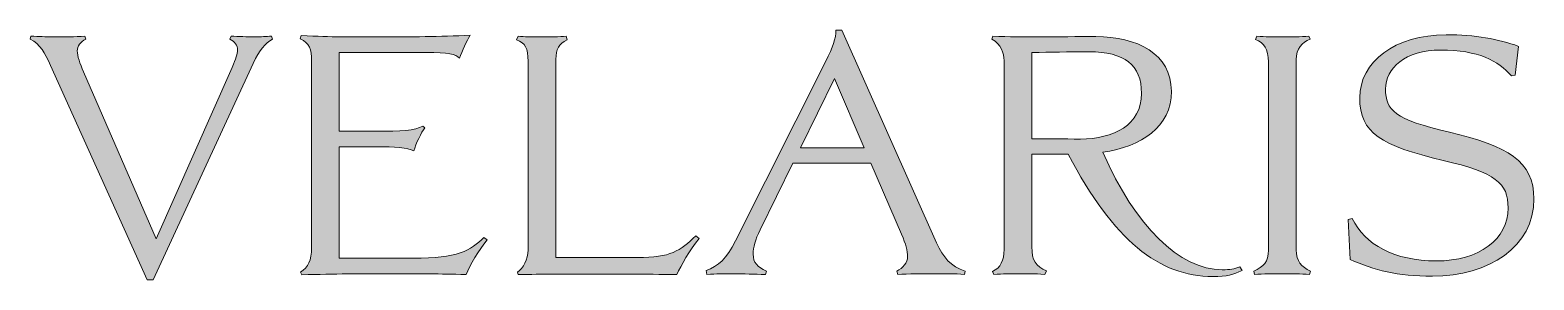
# Model space of a CAD drawing. Header units: millimetres. Extents: x 24.4 to 52.6, y -26.4 to -21.7.
import ezdxf

# ---------------------------------------------------------------- set-up
doc = ezdxf.new("R2010")
doc.units = ezdxf.units.MM
doc.header["$MEASUREMENT"] = 0
doc.layers.add('Layer 1', color=7, linetype='Continuous', lineweight=0)

msp = doc.modelspace()

# ---------------------------------------------------------------- hatches: boundary and pattern name
at = {"layer": 'Layer 1', "transparency": 33554687}
h = msp.add_hatch(color=250, dxfattribs=at)
h.dxf.hatch_style = 2
edge = h.paths.add_edge_path()
edge.add_spline(control_points=[(28.61, -22.355), (28.61, -22.355), (26.736, -26.407), (26.736, -26.407), (26.736, -26.407), (26.628, -26.407), (26.628, -26.407), (26.628, -26.407), (24.817, -22.393), (24.817, -22.393), (24.71, -22.152), (24.633, -21.999), (24.436, -21.904), (24.436, -21.904), (24.449, -21.847), (24.449, -21.847), (24.621, -21.853), (24.703, -21.859), (24.881, -21.859), (25.072, -21.859), (25.275, -21.859), (25.459, -21.847), (25.459, -21.847), (25.478, -21.904), (25.478, -21.904), (25.376, -21.948), (25.319, -22.037), (25.319, -22.12), (25.319, -22.215), (25.37, -22.361), (25.434, -22.514), (25.434, -22.514), (26.793, -25.639), (26.793, -25.639), (26.793, -25.639), (28.216, -22.431), (28.216, -22.431), (28.286, -22.266), (28.317, -22.177), (28.317, -22.101), (28.317, -22.024), (28.267, -21.948), (28.171, -21.904), (28.171, -21.904), (28.197, -21.847), (28.197, -21.847), (28.336, -21.853), (28.489, -21.859), (28.648, -21.859), (28.756, -21.859), (28.851, -21.853), (28.953, -21.847), (28.953, -21.847), (28.972, -21.904), (28.972, -21.904), (28.832, -21.98), (28.724, -22.101), (28.61, -22.355)], knot_values=[0, 0, 0, 0, 1, 1, 1, 2, 2, 2, 3, 3, 3, 4, 4, 4, 5, 5, 5, 6, 6, 6, 7, 7, 7, 8, 8, 8, 9, 9, 9, 10, 10, 10, 11, 11, 11, 12, 12, 12, 13, 13, 13, 14, 14, 14, 15, 15, 15, 16, 16, 16, 17, 17, 17, 18, 18, 18, 19, 19, 19, 19], degree=3, periodic=0)
h = msp.add_hatch(color=250, dxfattribs=at)
h.dxf.hatch_style = 2
edge = h.paths.add_edge_path()
edge.add_spline(control_points=[(32.591, -26.306), (32.064, -26.293), (31.759, -26.293), (31.232, -26.293), (30.59, -26.293), (30.158, -26.293), (29.523, -26.312), (29.523, -26.312), (29.497, -26.261), (29.497, -26.261), (29.643, -26.172), (29.701, -26.039), (29.701, -25.804), (29.701, -25.804), (29.701, -22.31), (29.701, -22.31), (29.701, -22.094), (29.663, -21.974), (29.491, -21.898), (29.491, -21.898), (29.51, -21.834), (29.51, -21.834), (30.133, -21.866), (30.361, -21.859), (30.984, -21.859), (31.555, -21.859), (32.095, -21.859), (32.667, -21.828), (32.604, -21.936), (32.514, -22.126), (32.47, -22.259), (32.4, -22.183), (32.26, -22.152), (31.847, -22.152), (31.847, -22.152), (30.221, -22.152), (30.221, -22.152), (30.221, -22.152), (30.221, -23.625), (30.221, -23.625), (30.221, -23.625), (30.914, -23.625), (30.914, -23.625), (31.378, -23.625), (31.638, -23.613), (31.784, -23.53), (31.784, -23.53), (31.822, -23.562), (31.822, -23.562), (31.752, -23.644), (31.657, -23.86), (31.613, -23.994), (31.498, -23.93), (31.257, -23.917), (30.914, -23.917), (30.914, -23.917), (30.221, -23.917), (30.221, -23.917), (30.221, -23.917), (30.221, -26.001), (30.221, -26.001), (30.221, -26.001), (31.606, -26.001), (31.606, -26.001), (32.432, -26.001), (32.68, -25.861), (32.927, -25.613), (32.927, -25.613), (32.985, -25.658), (32.985, -25.658), (32.826, -25.855), (32.667, -26.128), (32.591, -26.306)], knot_values=[0, 0, 0, 0, 1, 1, 1, 2, 2, 2, 3, 3, 3, 4, 4, 4, 5, 5, 5, 6, 6, 6, 7, 7, 7, 8, 8, 8, 9, 9, 9, 10, 10, 10, 11, 11, 11, 12, 12, 12, 13, 13, 13, 14, 14, 14, 15, 15, 15, 16, 16, 16, 17, 17, 17, 18, 18, 18, 19, 19, 19, 20, 20, 20, 21, 21, 21, 22, 22, 22, 23, 23, 23, 24, 24, 24, 24], degree=3, periodic=0)
h = msp.add_hatch(color=250, dxfattribs=at)
h.dxf.hatch_style = 2
edge = h.paths.add_edge_path()
edge.add_spline(control_points=[(36.534, -26.306), (35.886, -26.299), (35.518, -26.299), (34.87, -26.299), (34.362, -26.299), (34.05, -26.299), (33.568, -26.306), (33.568, -26.306), (33.555, -26.261), (33.555, -26.261), (33.663, -26.191), (33.752, -26.026), (33.752, -25.842), (33.752, -25.842), (33.752, -22.317), (33.752, -22.317), (33.752, -22.069), (33.701, -21.974), (33.536, -21.916), (33.536, -21.916), (33.568, -21.847), (33.568, -21.847), (33.682, -21.859), (33.822, -21.859), (33.981, -21.859), (34.139, -21.859), (34.349, -21.859), (34.463, -21.847), (34.463, -21.847), (34.482, -21.916), (34.482, -21.916), (34.33, -21.986), (34.273, -22.094), (34.273, -22.279), (34.273, -22.279), (34.273, -25.988), (34.273, -25.988), (34.273, -25.988), (35.797, -25.988), (35.797, -25.988), (36.42, -25.988), (36.598, -25.867), (36.89, -25.582), (36.89, -25.582), (36.953, -25.632), (36.953, -25.632), (36.775, -25.848), (36.61, -26.147), (36.534, -26.306)], knot_values=[0, 0, 0, 0, 1, 1, 1, 2, 2, 2, 3, 3, 3, 4, 4, 4, 5, 5, 5, 6, 6, 6, 7, 7, 7, 8, 8, 8, 9, 9, 9, 10, 10, 10, 11, 11, 11, 12, 12, 12, 13, 13, 13, 14, 14, 14, 15, 15, 15, 16, 16, 16, 16], degree=3, periodic=0)
h = msp.add_hatch(color=250, dxfattribs=at)
h.dxf.hatch_style = 2
edge = h.paths.add_edge_path()
edge.add_spline(control_points=[(39.486, -22.641), (39.486, -22.641), (38.845, -23.937), (38.845, -23.937), (38.845, -23.937), (40.039, -23.937), (40.039, -23.937), (40.039, -23.937), (39.486, -22.641), (39.486, -22.641)], knot_values=[0, 0, 0, 0, 1, 1, 1, 2, 2, 2, 3, 3, 3, 3], degree=3, periodic=0)
edge = h.paths.add_edge_path()
edge.add_spline(control_points=[(41.913, -26.306), (41.729, -26.287), (41.57, -26.293), (41.335, -26.293), (41.119, -26.293), (40.871, -26.293), (40.668, -26.306), (40.668, -26.306), (40.649, -26.242), (40.649, -26.242), (40.763, -26.191), (40.852, -26.077), (40.852, -25.975), (40.852, -25.861), (40.82, -25.74), (40.738, -25.55), (40.738, -25.55), (40.166, -24.222), (40.166, -24.222), (40.166, -24.222), (38.705, -24.222), (38.705, -24.222), (38.705, -24.222), (38.095, -25.467), (38.095, -25.467), (38, -25.664), (37.962, -25.791), (37.962, -25.925), (37.962, -26.096), (38.045, -26.153), (38.21, -26.242), (38.21, -26.242), (38.191, -26.306), (38.191, -26.306), (37.975, -26.299), (37.797, -26.293), (37.581, -26.293), (37.39, -26.293), (37.282, -26.293), (37.098, -26.306), (37.098, -26.306), (37.085, -26.229), (37.085, -26.229), (37.308, -26.153), (37.466, -26.007), (37.632, -25.677), (37.632, -25.677), (39.321, -22.317), (39.321, -22.317), (39.455, -22.05), (39.512, -21.885), (39.512, -21.732), (39.512, -21.732), (39.62, -21.732), (39.62, -21.732), (39.62, -21.732), (41.392, -25.715), (41.392, -25.715), (41.513, -25.988), (41.665, -26.153), (41.926, -26.242), (41.926, -26.242), (41.913, -26.306), (41.913, -26.306)], knot_values=[0, 0, 0, 0, 1, 1, 1, 2, 2, 2, 3, 3, 3, 4, 4, 4, 5, 5, 5, 6, 6, 6, 7, 7, 7, 8, 8, 8, 9, 9, 9, 10, 10, 10, 11, 11, 11, 12, 12, 12, 13, 13, 13, 14, 14, 14, 15, 15, 15, 16, 16, 16, 17, 17, 17, 18, 18, 18, 19, 19, 19, 20, 20, 20, 21, 21, 21, 21], degree=3, periodic=0)
h = msp.add_hatch(color=250, dxfattribs=at)
h.dxf.hatch_style = 2
edge = h.paths.add_edge_path()
edge.add_spline(control_points=[(44.243, -22.139), (43.836, -22.139), (43.544, -22.145), (43.175, -22.152), (43.175, -22.152), (43.175, -23.765), (43.175, -23.765), (43.48, -23.765), (43.766, -23.771), (44.084, -23.771), (44.706, -23.771), (45.227, -23.505), (45.227, -22.92), (45.227, -22.38), (44.909, -22.139), (44.243, -22.139)], knot_values=[0, 0, 0, 0, 1, 1, 1, 2, 2, 2, 3, 3, 3, 4, 4, 4, 5, 5, 5, 5], degree=3, periodic=0)
edge = h.paths.add_edge_path()
edge.add_spline(control_points=[(46.561, -26.344), (45.557, -26.344), (44.706, -25.67), (43.855, -24.057), (43.582, -24.057), (43.385, -24.057), (43.175, -24.057), (43.175, -24.057), (43.175, -25.785), (43.175, -25.785), (43.175, -26.045), (43.252, -26.153), (43.449, -26.236), (43.449, -26.236), (43.417, -26.306), (43.417, -26.306), (43.214, -26.287), (43.112, -26.293), (42.934, -26.293), (42.756, -26.293), (42.648, -26.293), (42.464, -26.306), (42.464, -26.306), (42.439, -26.249), (42.439, -26.249), (42.591, -26.179), (42.655, -26.045), (42.655, -25.836), (42.655, -25.836), (42.655, -22.304), (42.655, -22.304), (42.655, -22.164), (42.604, -21.999), (42.426, -21.904), (42.426, -21.904), (42.445, -21.847), (42.445, -21.847), (42.763, -21.859), (43.004, -21.859), (43.322, -21.859), (43.658, -21.859), (44.039, -21.853), (44.37, -21.853), (45.145, -21.853), (45.786, -22.177), (45.786, -22.876), (45.786, -23.549), (45.227, -23.911), (44.503, -24.019), (45.119, -25.41), (45.932, -26.217), (46.739, -26.217), (46.879, -26.217), (46.968, -26.204), (47.069, -26.16), (47.069, -26.16), (47.107, -26.229), (47.107, -26.229), (46.955, -26.306), (46.821, -26.344), (46.561, -26.344)], knot_values=[0, 0, 0, 0, 1, 1, 1, 2, 2, 2, 3, 3, 3, 4, 4, 4, 5, 5, 5, 6, 6, 6, 7, 7, 7, 8, 8, 8, 9, 9, 9, 10, 10, 10, 11, 11, 11, 12, 12, 12, 13, 13, 13, 14, 14, 14, 15, 15, 15, 16, 16, 16, 17, 17, 17, 18, 18, 18, 19, 19, 19, 20, 20, 20, 20], degree=3, periodic=0)
h = msp.add_hatch(color=250, dxfattribs=at)
h.dxf.hatch_style = 2
edge = h.paths.add_edge_path()
edge.add_spline(control_points=[(48.37, -26.306), (48.211, -26.293), (48.027, -26.293), (47.868, -26.293), (47.684, -26.293), (47.506, -26.293), (47.341, -26.306), (47.341, -26.306), (47.328, -26.242), (47.328, -26.242), (47.512, -26.16), (47.601, -26.071), (47.601, -25.848), (47.601, -25.848), (47.601, -22.329), (47.601, -22.329), (47.601, -22.082), (47.525, -21.974), (47.36, -21.91), (47.36, -21.91), (47.385, -21.847), (47.385, -21.847), (47.544, -21.859), (47.696, -21.859), (47.855, -21.859), (48.014, -21.859), (48.211, -21.859), (48.357, -21.847), (48.357, -21.847), (48.382, -21.904), (48.382, -21.904), (48.224, -21.967), (48.122, -22.082), (48.122, -22.285), (48.122, -22.285), (48.122, -25.842), (48.122, -25.842), (48.122, -26.064), (48.217, -26.16), (48.389, -26.242), (48.389, -26.242), (48.37, -26.306), (48.37, -26.306)], knot_values=[0, 0, 0, 0, 1, 1, 1, 2, 2, 2, 3, 3, 3, 4, 4, 4, 5, 5, 5, 6, 6, 6, 7, 7, 7, 8, 8, 8, 9, 9, 9, 10, 10, 10, 11, 11, 11, 12, 12, 12, 13, 13, 13, 14, 14, 14, 14], degree=3, periodic=0)
h = msp.add_hatch(color=250, dxfattribs=at)
h.dxf.hatch_style = 2
edge = h.paths.add_edge_path()
edge.add_spline(control_points=[(50.668, -26.337), (50.014, -26.337), (49.576, -26.223), (49.131, -26.026), (49.131, -26.026), (49.093, -25.277), (49.093, -25.277), (49.093, -25.277), (49.169, -25.258), (49.169, -25.258), (49.398, -25.747), (49.97, -26.052), (50.738, -26.052), (51.545, -26.052), (52.085, -25.651), (52.085, -25.061), (52.085, -24.591), (51.85, -24.4), (50.872, -24.171), (49.709, -23.898), (49.309, -23.663), (49.309, -22.996), (49.309, -22.329), (49.97, -21.821), (50.923, -21.821), (51.475, -21.821), (51.895, -21.898), (52.282, -22.037), (52.282, -22.037), (52.218, -22.577), (52.218, -22.577), (52.218, -22.577), (52.148, -22.59), (52.148, -22.59), (51.901, -22.304), (51.532, -22.107), (50.821, -22.107), (50.16, -22.107), (49.792, -22.45), (49.792, -22.838), (49.792, -23.231), (49.957, -23.403), (50.986, -23.644), (52.078, -23.898), (52.568, -24.19), (52.568, -24.889), (52.568, -25.785), (51.729, -26.337), (50.668, -26.337)], knot_values=[0, 0, 0, 0, 1, 1, 1, 2, 2, 2, 3, 3, 3, 4, 4, 4, 5, 5, 5, 6, 6, 6, 7, 7, 7, 8, 8, 8, 9, 9, 9, 10, 10, 10, 11, 11, 11, 12, 12, 12, 13, 13, 13, 14, 14, 14, 15, 15, 15, 16, 16, 16, 16], degree=3, periodic=0)

# ---------------------------------------------------------------- linework, layer by layer
at = {"layer": 'Layer 1'}
for points, knots in [([(28.61, -22.355), (28.61, -22.355), (26.736, -26.407), (26.736, -26.407), (26.736, -26.407), (26.628, -26.407), (26.628, -26.407), (26.628, -26.407), (24.817, -22.393), (24.817, -22.393), (24.71, -22.152), (24.633, -21.999), (24.436, -21.904), (24.436, -21.904), (24.449, -21.847), (24.449, -21.847), (24.621, -21.853), (24.703, -21.859), (24.881, -21.859), (25.072, -21.859), (25.275, -21.859), (25.459, -21.847), (25.459, -21.847), (25.478, -21.904), (25.478, -21.904), (25.376, -21.948), (25.319, -22.037), (25.319, -22.12), (25.319, -22.215), (25.37, -22.361), (25.434, -22.514), (25.434, -22.514), (26.793, -25.639), (26.793, -25.639), (26.793, -25.639), (28.216, -22.431), (28.216, -22.431), (28.286, -22.266), (28.317, -22.177), (28.317, -22.101), (28.317, -22.024), (28.267, -21.948), (28.171, -21.904), (28.171, -21.904), (28.197, -21.847), (28.197, -21.847), (28.336, -21.853), (28.489, -21.859), (28.648, -21.859), (28.756, -21.859), (28.851, -21.853), (28.953, -21.847), (28.953, -21.847), (28.972, -21.904), (28.972, -21.904), (28.832, -21.98), (28.724, -22.101), (28.61, -22.355)], [0, 0, 0, 0, 1, 1, 1, 2, 2, 2, 3, 3, 3, 4, 4, 4, 5, 5, 5, 6, 6, 6, 7, 7, 7, 8, 8, 8, 9, 9, 9, 10, 10, 10, 11, 11, 11, 12, 12, 12, 13, 13, 13, 14, 14, 14, 15, 15, 15, 16, 16, 16, 17, 17, 17, 18, 18, 18, 19, 19, 19, 19]), ([(32.591, -26.306), (32.064, -26.293), (31.759, -26.293), (31.232, -26.293), (30.59, -26.293), (30.158, -26.293), (29.523, -26.312), (29.523, -26.312), (29.497, -26.261), (29.497, -26.261), (29.643, -26.172), (29.701, -26.039), (29.701, -25.804), (29.701, -25.804), (29.701, -22.31), (29.701, -22.31), (29.701, -22.094), (29.663, -21.974), (29.491, -21.898), (29.491, -21.898), (29.51, -21.834), (29.51, -21.834), (30.133, -21.866), (30.361, -21.859), (30.984, -21.859), (31.555, -21.859), (32.095, -21.859), (32.667, -21.828), (32.604, -21.936), (32.514, -22.126), (32.47, -22.259), (32.4, -22.183), (32.26, -22.152), (31.847, -22.152), (31.847, -22.152), (30.221, -22.152), (30.221, -22.152), (30.221, -22.152), (30.221, -23.625), (30.221, -23.625), (30.221, -23.625), (30.914, -23.625), (30.914, -23.625), (31.378, -23.625), (31.638, -23.613), (31.784, -23.53), (31.784, -23.53), (31.822, -23.562), (31.822, -23.562), (31.752, -23.644), (31.657, -23.86), (31.613, -23.994), (31.498, -23.93), (31.257, -23.917), (30.914, -23.917), (30.914, -23.917), (30.221, -23.917), (30.221, -23.917), (30.221, -23.917), (30.221, -26.001), (30.221, -26.001), (30.221, -26.001), (31.606, -26.001), (31.606, -26.001), (32.432, -26.001), (32.68, -25.861), (32.927, -25.613), (32.927, -25.613), (32.985, -25.658), (32.985, -25.658), (32.826, -25.855), (32.667, -26.128), (32.591, -26.306)], [0, 0, 0, 0, 1, 1, 1, 2, 2, 2, 3, 3, 3, 4, 4, 4, 5, 5, 5, 6, 6, 6, 7, 7, 7, 8, 8, 8, 9, 9, 9, 10, 10, 10, 11, 11, 11, 12, 12, 12, 13, 13, 13, 14, 14, 14, 15, 15, 15, 16, 16, 16, 17, 17, 17, 18, 18, 18, 19, 19, 19, 20, 20, 20, 21, 21, 21, 22, 22, 22, 23, 23, 23, 24, 24, 24, 24]), ([(36.534, -26.306), (35.886, -26.299), (35.518, -26.299), (34.87, -26.299), (34.362, -26.299), (34.05, -26.299), (33.568, -26.306), (33.568, -26.306), (33.555, -26.261), (33.555, -26.261), (33.663, -26.191), (33.752, -26.026), (33.752, -25.842), (33.752, -25.842), (33.752, -22.317), (33.752, -22.317), (33.752, -22.069), (33.701, -21.974), (33.536, -21.916), (33.536, -21.916), (33.568, -21.847), (33.568, -21.847), (33.682, -21.859), (33.822, -21.859), (33.981, -21.859), (34.139, -21.859), (34.349, -21.859), (34.463, -21.847), (34.463, -21.847), (34.482, -21.916), (34.482, -21.916), (34.33, -21.986), (34.273, -22.094), (34.273, -22.279), (34.273, -22.279), (34.273, -25.988), (34.273, -25.988), (34.273, -25.988), (35.797, -25.988), (35.797, -25.988), (36.42, -25.988), (36.598, -25.867), (36.89, -25.582), (36.89, -25.582), (36.953, -25.632), (36.953, -25.632), (36.775, -25.848), (36.61, -26.147), (36.534, -26.306)], [0, 0, 0, 0, 1, 1, 1, 2, 2, 2, 3, 3, 3, 4, 4, 4, 5, 5, 5, 6, 6, 6, 7, 7, 7, 8, 8, 8, 9, 9, 9, 10, 10, 10, 11, 11, 11, 12, 12, 12, 13, 13, 13, 14, 14, 14, 15, 15, 15, 16, 16, 16, 16]), ([(41.913, -26.306), (41.729, -26.287), (41.57, -26.293), (41.335, -26.293), (41.119, -26.293), (40.871, -26.293), (40.668, -26.306), (40.668, -26.306), (40.649, -26.242), (40.649, -26.242), (40.763, -26.191), (40.852, -26.077), (40.852, -25.975), (40.852, -25.861), (40.82, -25.74), (40.738, -25.55), (40.738, -25.55), (40.166, -24.222), (40.166, -24.222), (40.166, -24.222), (38.705, -24.222), (38.705, -24.222), (38.705, -24.222), (38.095, -25.467), (38.095, -25.467), (38, -25.664), (37.962, -25.791), (37.962, -25.925), (37.962, -26.096), (38.045, -26.153), (38.21, -26.242), (38.21, -26.242), (38.191, -26.306), (38.191, -26.306), (37.975, -26.299), (37.797, -26.293), (37.581, -26.293), (37.39, -26.293), (37.282, -26.293), (37.098, -26.306), (37.098, -26.306), (37.085, -26.229), (37.085, -26.229), (37.308, -26.153), (37.466, -26.007), (37.632, -25.677), (37.632, -25.677), (39.321, -22.317), (39.321, -22.317), (39.455, -22.05), (39.512, -21.885), (39.512, -21.732), (39.512, -21.732), (39.62, -21.732), (39.62, -21.732), (39.62, -21.732), (41.392, -25.715), (41.392, -25.715), (41.513, -25.988), (41.665, -26.153), (41.926, -26.242), (41.926, -26.242), (41.913, -26.306), (41.913, -26.306)], [0, 0, 0, 0, 1, 1, 1, 2, 2, 2, 3, 3, 3, 4, 4, 4, 5, 5, 5, 6, 6, 6, 7, 7, 7, 8, 8, 8, 9, 9, 9, 10, 10, 10, 11, 11, 11, 12, 12, 12, 13, 13, 13, 14, 14, 14, 15, 15, 15, 16, 16, 16, 17, 17, 17, 18, 18, 18, 19, 19, 19, 20, 20, 20, 21, 21, 21, 21]), ([(46.561, -26.344), (45.557, -26.344), (44.706, -25.67), (43.855, -24.057), (43.582, -24.057), (43.385, -24.057), (43.175, -24.057), (43.175, -24.057), (43.175, -25.785), (43.175, -25.785), (43.175, -26.045), (43.252, -26.153), (43.449, -26.236), (43.449, -26.236), (43.417, -26.306), (43.417, -26.306), (43.214, -26.287), (43.112, -26.293), (42.934, -26.293), (42.756, -26.293), (42.648, -26.293), (42.464, -26.306), (42.464, -26.306), (42.439, -26.249), (42.439, -26.249), (42.591, -26.179), (42.655, -26.045), (42.655, -25.836), (42.655, -25.836), (42.655, -22.304), (42.655, -22.304), (42.655, -22.164), (42.604, -21.999), (42.426, -21.904), (42.426, -21.904), (42.445, -21.847), (42.445, -21.847), (42.763, -21.859), (43.004, -21.859), (43.322, -21.859), (43.658, -21.859), (44.039, -21.853), (44.37, -21.853), (45.145, -21.853), (45.786, -22.177), (45.786, -22.876), (45.786, -23.549), (45.227, -23.911), (44.503, -24.019), (45.119, -25.41), (45.932, -26.217), (46.739, -26.217), (46.879, -26.217), (46.968, -26.204), (47.069, -26.16), (47.069, -26.16), (47.107, -26.229), (47.107, -26.229), (46.955, -26.306), (46.821, -26.344), (46.561, -26.344)], [0, 0, 0, 0, 1, 1, 1, 2, 2, 2, 3, 3, 3, 4, 4, 4, 5, 5, 5, 6, 6, 6, 7, 7, 7, 8, 8, 8, 9, 9, 9, 10, 10, 10, 11, 11, 11, 12, 12, 12, 13, 13, 13, 14, 14, 14, 15, 15, 15, 16, 16, 16, 17, 17, 17, 18, 18, 18, 19, 19, 19, 20, 20, 20, 20]), ([(48.37, -26.306), (48.211, -26.293), (48.027, -26.293), (47.868, -26.293), (47.684, -26.293), (47.506, -26.293), (47.341, -26.306), (47.341, -26.306), (47.328, -26.242), (47.328, -26.242), (47.512, -26.16), (47.601, -26.071), (47.601, -25.848), (47.601, -25.848), (47.601, -22.329), (47.601, -22.329), (47.601, -22.082), (47.525, -21.974), (47.36, -21.91), (47.36, -21.91), (47.385, -21.847), (47.385, -21.847), (47.544, -21.859), (47.696, -21.859), (47.855, -21.859), (48.014, -21.859), (48.211, -21.859), (48.357, -21.847), (48.357, -21.847), (48.382, -21.904), (48.382, -21.904), (48.224, -21.967), (48.122, -22.082), (48.122, -22.285), (48.122, -22.285), (48.122, -25.842), (48.122, -25.842), (48.122, -26.064), (48.217, -26.16), (48.389, -26.242), (48.389, -26.242), (48.37, -26.306), (48.37, -26.306)], [0, 0, 0, 0, 1, 1, 1, 2, 2, 2, 3, 3, 3, 4, 4, 4, 5, 5, 5, 6, 6, 6, 7, 7, 7, 8, 8, 8, 9, 9, 9, 10, 10, 10, 11, 11, 11, 12, 12, 12, 13, 13, 13, 14, 14, 14, 14]), ([(50.668, -26.337), (50.014, -26.337), (49.576, -26.223), (49.131, -26.026), (49.131, -26.026), (49.093, -25.277), (49.093, -25.277), (49.093, -25.277), (49.169, -25.258), (49.169, -25.258), (49.398, -25.747), (49.97, -26.052), (50.738, -26.052), (51.545, -26.052), (52.085, -25.651), (52.085, -25.061), (52.085, -24.591), (51.85, -24.4), (50.872, -24.171), (49.709, -23.898), (49.309, -23.663), (49.309, -22.996), (49.309, -22.329), (49.97, -21.821), (50.923, -21.821), (51.475, -21.821), (51.895, -21.898), (52.282, -22.037), (52.282, -22.037), (52.218, -22.577), (52.218, -22.577), (52.218, -22.577), (52.148, -22.59), (52.148, -22.59), (51.901, -22.304), (51.532, -22.107), (50.821, -22.107), (50.16, -22.107), (49.792, -22.45), (49.792, -22.838), (49.792, -23.231), (49.957, -23.403), (50.986, -23.644), (52.078, -23.898), (52.568, -24.19), (52.568, -24.889), (52.568, -25.785), (51.729, -26.337), (50.668, -26.337)], [0, 0, 0, 0, 1, 1, 1, 2, 2, 2, 3, 3, 3, 4, 4, 4, 5, 5, 5, 6, 6, 6, 7, 7, 7, 8, 8, 8, 9, 9, 9, 10, 10, 10, 11, 11, 11, 12, 12, 12, 13, 13, 13, 14, 14, 14, 15, 15, 15, 16, 16, 16, 16]), ([(44.243, -22.139), (43.836, -22.139), (43.544, -22.145), (43.175, -22.152), (43.175, -22.152), (43.175, -23.765), (43.175, -23.765), (43.48, -23.765), (43.766, -23.771), (44.084, -23.771), (44.706, -23.771), (45.227, -23.505), (45.227, -22.92), (45.227, -22.38), (44.909, -22.139), (44.243, -22.139)], [0, 0, 0, 0, 1, 1, 1, 2, 2, 2, 3, 3, 3, 4, 4, 4, 5, 5, 5, 5]), ([(39.486, -22.641), (39.486, -22.641), (38.845, -23.937), (38.845, -23.937), (38.845, -23.937), (40.039, -23.937), (40.039, -23.937), (40.039, -23.937), (39.486, -22.641), (39.486, -22.641)], [0, 0, 0, 0, 1, 1, 1, 2, 2, 2, 3, 3, 3, 3])]:
    msp.add_open_spline(points, degree=3, knots=knots, dxfattribs=at)

doc.saveas('drawing.dxf')
